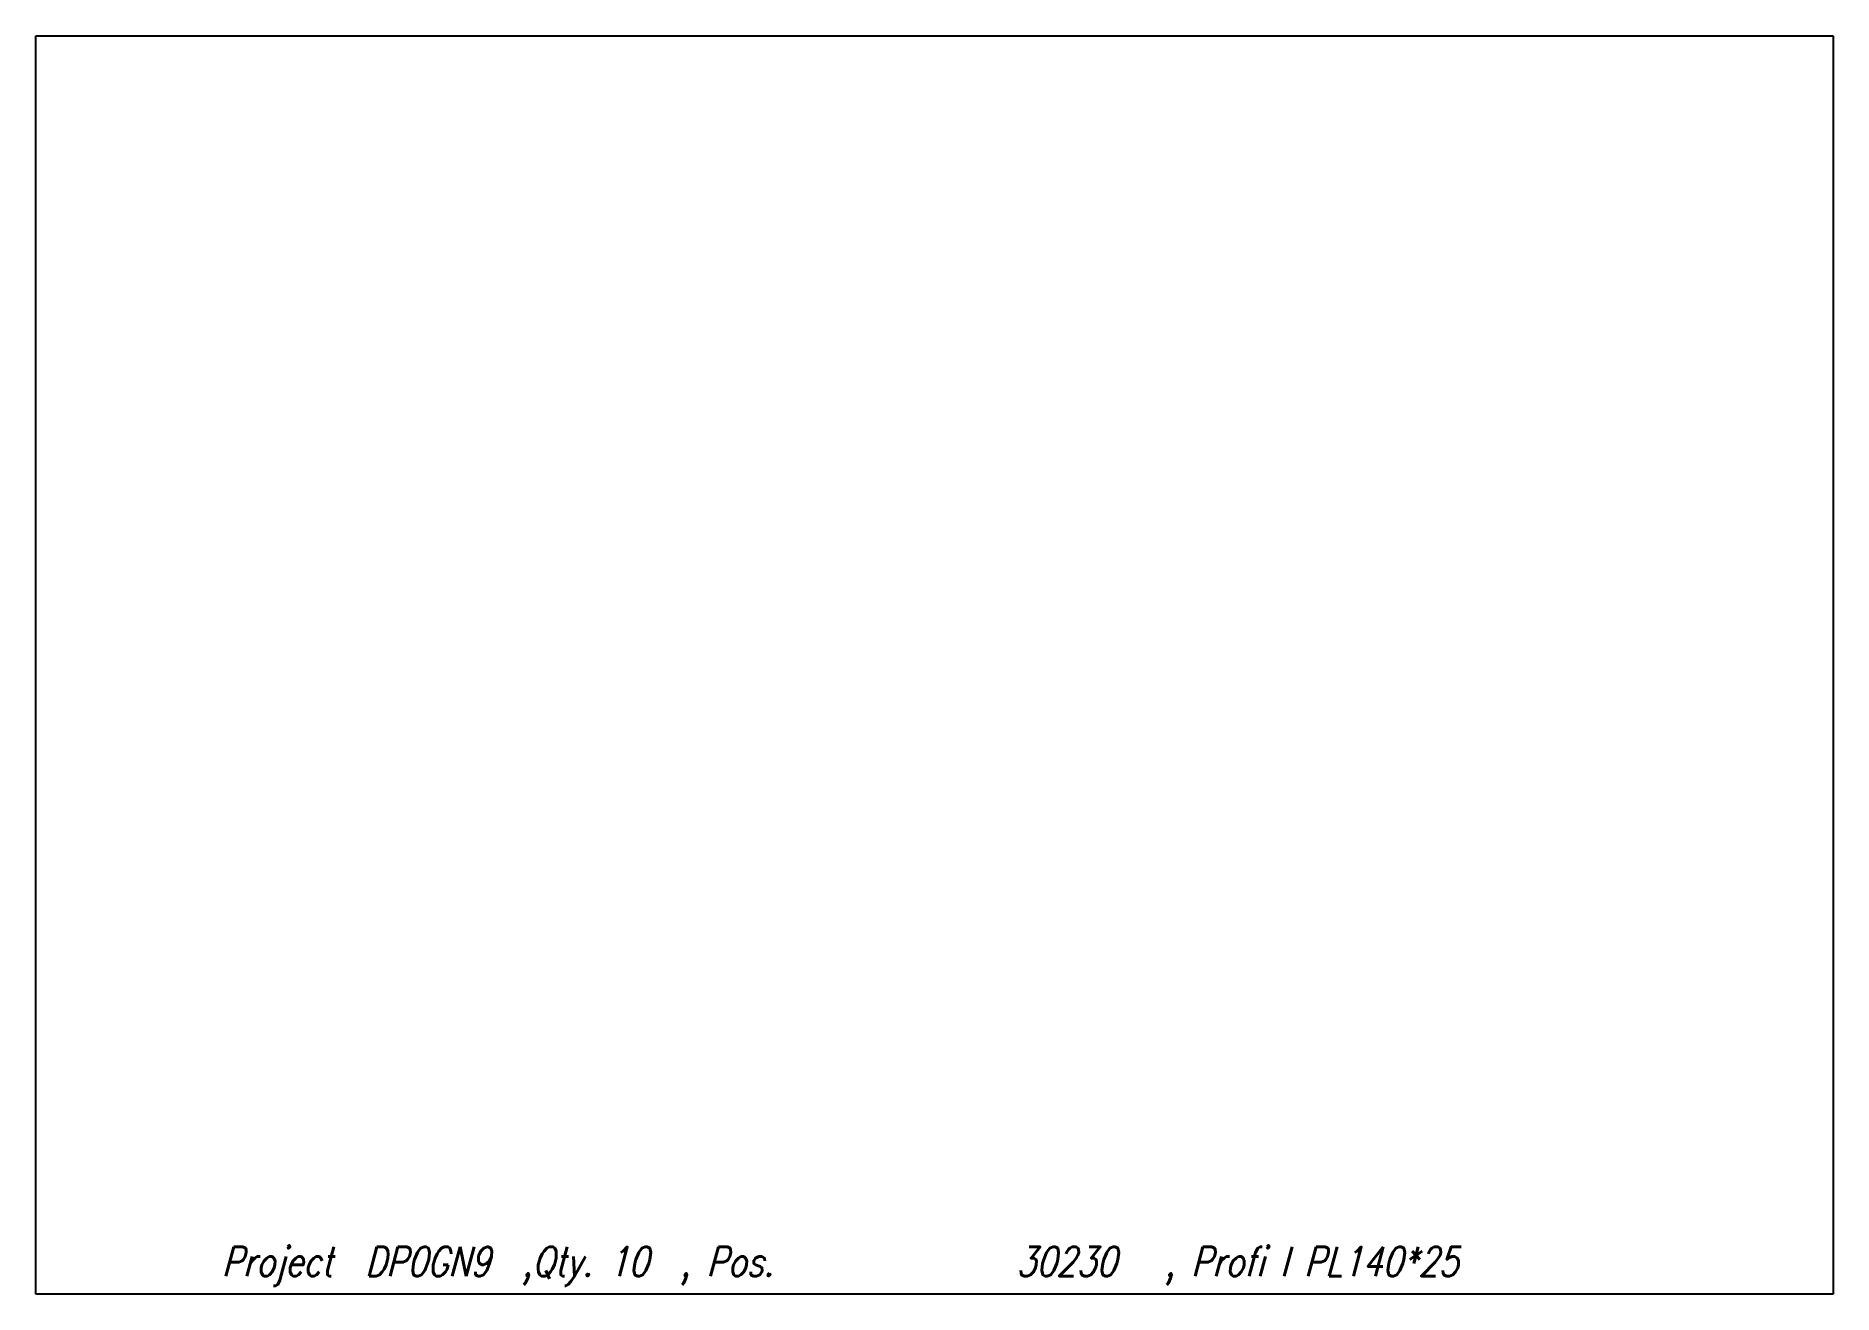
# Model space of a CAD drawing. Extents: x 0 to 200, y -70 to 70.
import ezdxf

# ---------------------------------------------------------------- set-up
doc = ezdxf.new("R2010")
doc.units = 0
doc.header["$LTSCALE"] = 10
doc.layers.add('TEILE', color=7, linetype='CONTINUOUS')
doc.layers.add('UNTERSCHRIFT', color=7, linetype='CONTINUOUS')
doc.styles.get("Standard").update_dxf_attribs({"font": 'ROMANS'})

msp = doc.modelspace()

# ---------------------------------------------------------------- linework, layer by layer
at = {"layer": 'TEILE', "color": 2}
for p, q in [((0, -70.000473), (0, 69.999527)), ((0, 69.999527), (200, 69.999527)), ((200, 69.999527), (200, -70.000473)), ((200, -70.000473), (0, -70.000473))]:
    msp.add_line(p, q, dxfattribs=at)

# ---------------------------------------------------------------- texts
at = {"layer": 'UNTERSCHRIFT', "color": 2, "oblique": 15, "width": 0.8}
for s, p in [('Project  DP0GN9  ,Qty. 10  , Pos. ', (20.700001, -68.000473)), ('30230', (109.099998, -68.000473)), ('  , Profi l PL140*25', (122.099998, -68.000473))]:
    msp.add_text(s, height=3.25, dxfattribs=at).set_placement(p)

doc.saveas('drawing.dxf')
